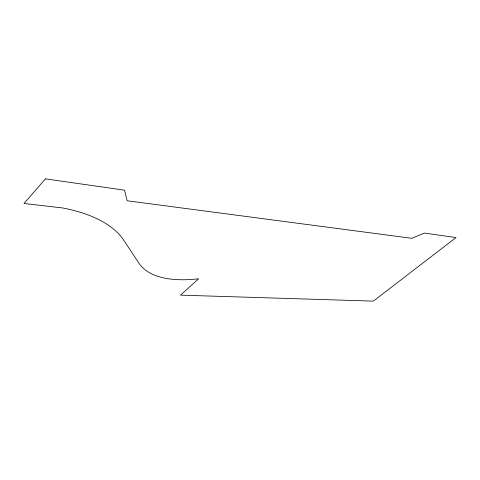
<?xml version="1.0" encoding="UTF-8"?>
<svg xmlns="http://www.w3.org/2000/svg" width="480" height="480" viewBox="0 0 480 480"><rect width="100%" height="100%" fill="white"/><g stroke="black" fill="none" stroke-linecap="round" stroke-linejoin="round"><path stroke-width="0.72" d="M45.468 178.872L24 203.478L62.61 207.954A223.14 96.468 -16.7 0 1 122.538 238.41L139.26 263.67A127.656 57.054 -27.1 0 0 198.612 278.766L180.522 295.146L373.332 301.128L456 237.576L424.524 233.076L411.786 238.302L127.134 200.766L124.566 190.182L45.468 178.872"/></g></svg>
